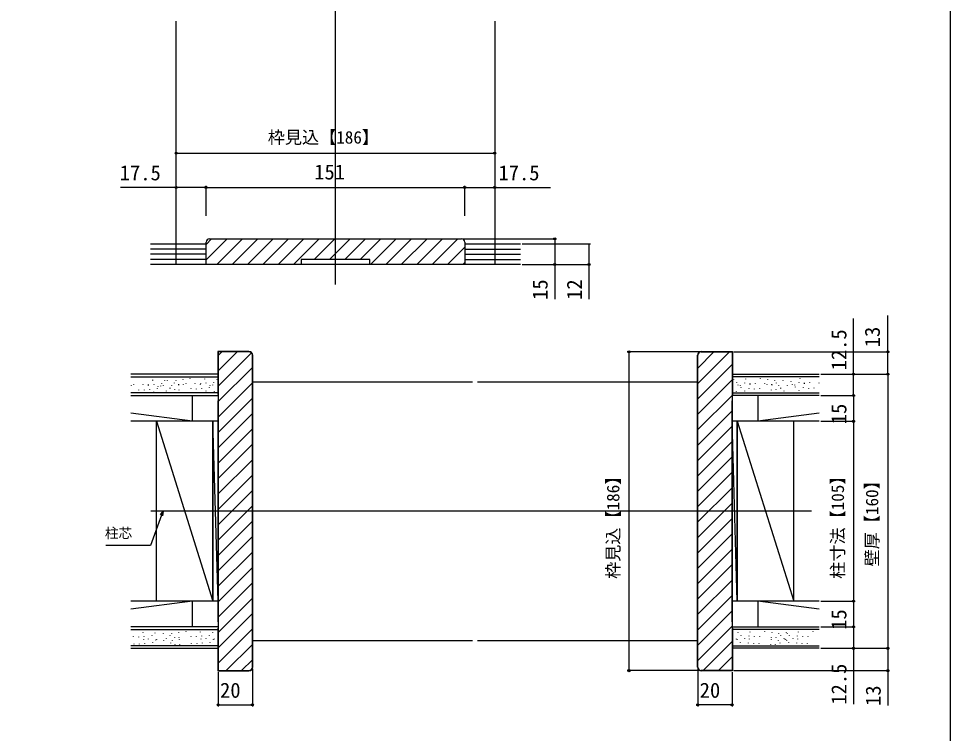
# Model space of a CAD drawing. Units: millimetres, scale not verified. Extents: x -525 to 525, y -784 to 780.
# Drawn here: x -19 to 525, y -52 to 365 of the extents above; entities that cross this region are included whole.
import ezdxf
from ezdxf.enums import TextEntityAlignment as Align

# ---------------------------------------------------------------- set-up
doc = ezdxf.new("R2010")
doc.units = ezdxf.units.MM
doc.header["$LTSCALE"] = 4
for name, color, linetype in [('0-3_YKK_12', 2, 'Continuous'), ('0-4_YKK_D', 6, 'Continuous'), ('0-5_YKK_ZWAK', 7, 'Continuous'), ('0-6_YSS_K', 3, 'Continuous'), ('0-7_YSS_KE', 3, 'Continuous')]:
    doc.layers.add(name, color=color, linetype=linetype)
doc.styles.add('ＭＳ ゴシック', font='')
doc.styles.get('ＭＳ ゴシック').set_extended_font_data('MS Gothic')

msp = doc.modelspace()

# ---------------------------------------------------------------- linework, layer by layer
at = {"layer": '0-3_YKK_12'}
for p, q in [((166.022, 209.616), (166.022, 555.33)), ((73.022, 233.33), (73.022, 363.33)), ((73.022, 221.33), (73.022, 233.33)), ((117.739, 152.879), (246.039, 152.879)), ((249.039, 152.879), (377.339, 152.879)), ((443.864, 77.379), (58.323, 77.379)), ((117.739, 1.879), (246.039, 1.879)), ((249.039, 1.879), (377.339, 1.879))]:
    msp.add_line(p, q, dxfattribs=at)
msp.add_lwpolyline([(259.022, 363.33), (259.022, 233.33), (259.022, 221.33)], dxfattribs=at)
at = {"layer": '0-4_YKK_D'}
for p, q in [((73.022, 286.33), (259.022, 286.33)), ((90.522, 249.697), (90.522, 267.33)), ((90.522, 249.697), (90.522, 267.33)), ((241.522, 249.697), (241.522, 267.33)), ((241.522, 249.697), (241.522, 267.33)), ((90.522, 266.33), (241.522, 266.33)), ((240.518, 236.33), (295.022, 236.33)), ((275.022, 233.33), (315.019, 233.33)), ((274.951, 221.33), (315.019, 221.33)), ((277.722, 221.33), (295.022, 221.33)), ((378.539, 170.379), (336.339, 170.379)), ((337.339, 170.379), (337.339, -15.621)), ((398.539, 170.379), (489.471, 170.379)), ((449.471, 157.379), (489.471, 157.379)), ((449.471, 157.378), (469.471, 157.378)), ((449.471, 157.378), (489.471, 157.378)), ((488.471, 157.378), (488.471, -2.621)), ((449.471, 144.879), (469.471, 144.879)), ((449.471, 144.879), (469.471, 144.879)), ((468.471, 144.879), (468.471, 129.879)), ((449.471, 129.879), (469.471, 129.879)), ((449.471, 129.879), (469.471, 129.879)), ((468.471, 129.879), (468.471, 24.879)), ((449.471, 24.879), (469.471, 24.879)), ((449.471, 24.879), (469.471, 24.879)), ((468.471, 24.879), (468.471, 9.879)), ((449.471, 9.879), (469.471, 9.879)), ((449.471, 9.879), (469.471, 9.879)), ((449.471, -2.621), (489.471, -2.621)), ((449.471, -2.621), (469.471, -2.621)), ((449.471, -2.621), (489.471, -2.621)), ((117.539, -14.621), (117.539, -36.621)), ((378.539, -15.621), (336.339, -15.621)), ((377.539, -14.621), (377.539, -36.621)), ((398.539, -15.621), (489.471, -15.621)), ((97.539, -16.621), (97.539, -36.621)), ((397.539, -16.621), (397.539, -36.621)), ((97.539, -35.621), (117.539, -35.621)), ((397.539, -35.621), (377.539, -35.621))]:
    msp.add_line(p, q, dxfattribs=at)
for points in [[(90.522, 266.33), (73.022, 266.33), (40.472, 266.33)], [(241.522, 266.33), (259.022, 266.33), (291.572, 266.33)], [(294.022, 236.33), (294.022, 221.33), (294.022, 201.053)], [(314.019, 233.33), (314.019, 221.33), (314.019, 201.053)], [(488.471, 157.379), (488.471, 170.379), (488.471, 191.656)], [(468.471, 144.879), (468.471, 157.378), (468.471, 189.928)], [(65.38, 77.379), (64.502, 74.985), (58.053, 57.379), (31.958, 57.379)], [(63.861, 75.22), (65.38, 77.379), (65.144, 74.75)], [(468.471, 9.879), (468.471, -2.621), (468.471, -35.171)], [(488.471, -2.621), (488.471, -15.621), (488.471, -35.898)]]:
    msp.add_lwpolyline(points, dxfattribs=at)
for centre in [(73.022, 286.33), (259.022, 286.33), (73.022, 266.33), (90.522, 266.33), (90.522, 266.33), (241.522, 266.33), (241.522, 266.33), (259.022, 266.33), (294.022, 236.33), (294.022, 221.33), (314.019, 221.33), (337.339, 170.379), (488.471, 170.379), (468.471, 157.378), (488.471, 157.379), (488.471, 157.378), (468.471, 144.879), (468.471, 144.879), (468.471, 129.879), (468.471, 129.879), (468.471, 24.879), (468.471, 24.879), (468.471, 9.879), (468.471, 9.879), (468.471, -2.621), (488.471, -2.621), (488.471, -2.621), (337.339, -15.621), (488.471, -15.621), (97.539, -35.621), (117.539, -35.621), (377.539, -35.621), (397.539, -35.621)]:
    msp.add_circle(centre, 0.637, dxfattribs=at)
at = {"layer": '0-5_YKK_ZWAK'}
msp.add_lwpolyline([(-525, -783.5), (525, -783.5), (525, 746.5)], dxfattribs=at)
at = {"layer": '0-6_YSS_K'}
for p, q in [((90.522, 233.094), (93.758, 236.33)), ((90.522, 224.114), (102.738, 236.33)), ((96.718, 221.33), (111.718, 236.33)), ((105.699, 221.33), (120.699, 236.33)), ((114.679, 221.33), (129.679, 236.33)), ((123.659, 221.33), (138.659, 236.33)), ((132.64, 221.33), (147.64, 236.33)), ((141.62, 221.33), (156.62, 236.33)), ((153.6, 224.33), (165.6, 236.33)), ((162.58, 224.33), (174.58, 236.33)), ((171.561, 224.33), (183.561, 236.33)), ((180.541, 224.33), (192.541, 236.33)), ((186.521, 221.33), (201.521, 236.33)), ((195.501, 221.33), (210.501, 236.33)), ((204.482, 221.33), (219.482, 236.33)), ((213.462, 221.33), (228.462, 236.33)), ((222.442, 221.33), (237.442, 236.33)), ((58.022, 233.33), (90.522, 233.33)), ((90.522, 230.33), (58.022, 230.33)), ((231.422, 221.33), (241.522, 231.429)), ((241.522, 233.33), (274.022, 233.33)), ((241.522, 230.33), (274.022, 230.33)), ((90.522, 227.33), (58.022, 227.33)), ((90.522, 224.33), (58.022, 224.33)), ((241.522, 227.33), (274.022, 227.33)), ((241.522, 224.33), (274.022, 224.33)), ((274.022, 221.33), (58.022, 221.33)), ((240.403, 221.33), (241.522, 222.449)), ((97.539, 168.269), (99.649, 170.379)), ((97.539, 159.289), (108.629, 170.379)), ((97.539, 150.308), (116.988, 169.757)), ((377.539, 160.901), (387.017, 170.379)), ((377.539, 151.92), (395.998, 170.379)), ((117.739, -13.621), (117.739, 168.379)), ((377.339, -13.621), (377.339, 168.379)), ((97.539, 141.328), (117.539, 161.328)), ((377.539, 142.94), (397.539, 162.94)), ((97.539, 157.379), (46.607, 157.379)), ((46.607, 155.879), (97.539, 155.879)), ((59.246, 153.96), (59.246, 153.76)), ((66.311, 153.623), (66.311, 153.423)), ((67.876, 153.835), (67.876, 153.635)), ((71.801, 152.377), (71.801, 152.177)), ((72.81, 153.835), (72.81, 153.635)), ((76.847, 154.284), (76.847, 154.084)), ((81.109, 155.069), (81.109, 154.869)), ((89.631, 154.62), (89.631, 154.42)), ((94.902, 152.714), (94.902, 152.514)), ((96.696, 154.284), (96.696, 154.084)), ((97.539, 157.379), (97.539, 144.879)), ((97.539, 132.348), (117.539, 152.348)), ((377.539, 133.96), (397.539, 153.96)), ((397.539, 157.379), (448.471, 157.379)), ((397.539, 157.379), (397.539, 144.879)), ((448.471, 155.879), (397.539, 155.879)), ((398.381, 154.284), (398.381, 154.084)), ((400.176, 152.714), (400.176, 152.514)), ((405.446, 154.62), (405.446, 154.42)), ((413.969, 155.069), (413.969, 154.869)), ((418.231, 154.284), (418.231, 154.084)), ((422.268, 153.835), (422.268, 153.635)), ((423.277, 152.377), (423.277, 152.177)), ((427.202, 153.835), (427.202, 153.635)), ((431.917, 153.087), (431.917, 152.887)), ((436.515, 152.639), (436.515, 152.439)), ((437.188, 154.994), (437.188, 154.794)), ((439.655, 152.302), (439.655, 152.102)), ((442.795, 152.414), (442.795, 152.214)), ((448.207, 152.351), (448.207, 152.151)), ((46.799, 150.707), (46.799, 150.507)), ((48.227, 151.317), (48.227, 151.117)), ((51.143, 148.29), (51.143, 148.09)), ((53.639, 151.38), (53.639, 151.18)), ((54.283, 148.177), (54.283, 147.977)), ((56.75, 150.869), (56.75, 150.669)), ((56.779, 151.268), (56.779, 151.068)), ((57.423, 148.514), (57.423, 148.314)), ((59.89, 147.056), (59.89, 146.856)), ((59.919, 151.605), (59.919, 151.405)), ((62.021, 148.962), (62.021, 148.762)), ((62.386, 150.147), (62.386, 149.947)), ((63.815, 150.532), (63.815, 150.332)), ((64.517, 152.053), (64.517, 151.853)), ((65.379, 150.744), (65.379, 150.544)), ((67.286, 147.604), (67.286, 147.404)), ((69.304, 149.287), (69.304, 149.087)), ((70.314, 150.744), (70.314, 150.544)), ((71.996, 148.389), (71.996, 148.189)), ((74.351, 151.193), (74.351, 150.993)), ((74.492, 151.48), (74.492, 151.28)), ((74.687, 148.277), (74.687, 148.077)), ((77.184, 151.368), (77.184, 151.168)), ((78.612, 151.978), (78.612, 151.778)), ((81.528, 148.95), (81.528, 148.75)), ((84.024, 152.041), (84.024, 151.841)), ((84.668, 148.838), (84.668, 148.638)), ((87.135, 151.529), (87.135, 151.329)), ((87.164, 151.929), (87.164, 151.729)), ((87.808, 149.174), (87.808, 148.974)), ((90.275, 147.717), (90.275, 147.517)), ((90.304, 152.265), (90.304, 152.065)), ((92.406, 149.623), (92.406, 149.423)), ((92.771, 150.807), (92.771, 150.607)), ((94.2, 151.193), (94.2, 150.993)), ((95.209, 147.38), (95.209, 147.18)), ((399.868, 147.38), (399.868, 147.18)), ((400.878, 151.193), (400.878, 150.993)), ((402.306, 150.807), (402.306, 150.607)), ((402.672, 149.623), (402.672, 149.423)), ((404.774, 152.265), (404.774, 152.065)), ((404.803, 147.717), (404.803, 147.517)), ((407.27, 149.174), (407.27, 148.974)), ((407.914, 151.929), (407.914, 151.729)), ((407.943, 151.529), (407.943, 151.329)), ((410.41, 148.838), (410.41, 148.638)), ((411.054, 152.041), (411.054, 151.841)), ((413.55, 148.95), (413.55, 148.75)), ((416.466, 151.978), (416.466, 151.778)), ((417.894, 151.368), (417.894, 151.168)), ((420.391, 148.277), (420.391, 148.077)), ((420.586, 151.48), (420.586, 151.28)), ((420.727, 151.193), (420.727, 150.993)), ((423.082, 148.389), (423.082, 148.189)), ((424.764, 150.744), (424.764, 150.544)), ((425.773, 149.287), (425.773, 149.087)), ((427.792, 147.604), (427.792, 147.404)), ((429.698, 150.744), (429.698, 150.544)), ((432.619, 151.566), (432.619, 151.366)), ((434.048, 151.181), (434.048, 150.981)), ((434.413, 149.996), (434.413, 149.796)), ((436.544, 148.09), (436.544, 147.89)), ((439.011, 149.548), (439.011, 149.348)), ((439.684, 151.903), (439.684, 151.703)), ((442.151, 149.211), (442.151, 149.011)), ((445.291, 149.324), (445.291, 149.124)), ((97.539, 146.379), (46.607, 146.379)), ((46.607, 144.879), (97.539, 144.879)), ((82.539, 129.879), (82.539, 144.879)), ((97.339, 145.579), (97.539, 145.579)), ((97.539, 123.368), (117.539, 143.368)), ((97.539, 12.879), (97.539, 141.879)), ((377.539, 124.98), (397.539, 144.98)), ((397.539, 146.379), (448.471, 146.379)), ((397.739, 145.579), (397.539, 145.579)), ((448.471, 144.879), (397.539, 144.879)), ((397.539, 12.879), (397.539, 141.879)), ((412.539, 144.879), (412.539, 129.879)), ((377.539, 115.999), (397.539, 135.999)), ((82.539, 129.879), (46.607, 134.604)), ((97.539, 114.387), (117.539, 134.387)), ((448.471, 134.604), (412.539, 129.879)), ((82.539, 129.879), (46.607, 129.879)), ((61.539, 129.879), (94.539, 24.879)), ((61.539, 24.879), (61.539, 129.879)), ((94.539, 129.879), (61.539, 129.879)), ((94.539, 24.879), (94.539, 129.879)), ((97.539, 129.879), (94.539, 129.879)), ((97.539, 129.879), (97.539, 24.879)), ((97.539, 105.407), (117.539, 125.407)), ((377.539, 107.019), (397.539, 127.019)), ((400.539, 129.879), (397.539, 129.879)), ((400.539, 129.879), (400.539, 24.879)), ((400.539, 129.879), (433.539, 24.879)), ((400.539, 24.879), (400.539, 129.879)), ((433.539, 129.879), (400.539, 129.879)), ((448.471, 129.879), (412.539, 129.879)), ((433.539, 24.879), (433.539, 129.879)), ((97.539, 96.427), (117.539, 116.427)), ((377.539, 98.039), (397.539, 118.039)), ((377.539, 89.059), (397.539, 109.059)), ((97.539, 87.447), (117.539, 107.447)), ((97.539, 78.466), (117.539, 98.466)), ((377.539, 80.078), (397.539, 100.078)), ((97.539, 69.486), (117.539, 89.486)), ((377.539, 71.098), (397.539, 91.098)), ((377.539, 62.118), (397.539, 82.118)), ((97.539, 60.506), (117.539, 80.506)), ((97.539, 51.526), (117.539, 71.526)), ((377.539, 53.138), (397.539, 73.138)), ((97.539, 42.545), (117.539, 62.545)), ((377.539, 44.157), (397.539, 64.157)), ((377.539, 35.177), (397.539, 55.177)), ((97.539, 33.565), (117.539, 53.565)), ((97.539, 24.585), (117.539, 44.585)), ((377.539, 26.197), (397.539, 46.197)), ((97.539, 15.605), (117.539, 35.605)), ((377.539, 17.217), (397.539, 37.217)), ((377.539, 8.236), (397.539, 28.236)), ((82.539, 24.879), (46.607, 20.154)), ((82.539, 24.879), (46.607, 24.879)), ((94.539, 24.879), (61.539, 24.879)), ((82.539, 9.879), (82.539, 24.879)), ((97.539, 24.879), (94.539, 24.879)), ((97.539, 6.624), (117.539, 26.624)), ((400.539, 24.879), (397.539, 24.879)), ((433.539, 24.879), (400.539, 24.879)), ((448.471, 20.154), (412.539, 24.879)), ((412.539, 24.879), (412.539, 9.879)), ((448.471, 24.879), (412.539, 24.879)), ((97.539, -2.356), (117.539, 17.644)), ((377.539, -0.744), (397.539, 19.256)), ((97.539, 9.879), (46.607, 9.879)), ((46.607, 8.379), (97.539, 8.379)), ((53.584, 6.795), (53.584, 6.595)), ((60.649, 6.459), (60.649, 6.259)), ((65.379, 6.244), (65.379, 6.044)), ((70.314, 6.244), (70.314, 6.044)), ((74.351, 6.693), (74.351, 6.493)), ((78.612, 7.478), (78.612, 7.278)), ((87.135, 7.029), (87.135, 6.829)), ((94.2, 6.693), (94.2, 6.493)), ((97.539, 9.179), (97.339, 9.179)), ((97.539, 9.879), (97.539, -2.621)), ((97.539, -11.336), (117.539, 8.664)), ((377.539, -9.724), (397.539, 10.276)), ((397.539, 9.879), (448.471, 9.879)), ((397.539, 9.879), (397.539, -2.621)), ((397.739, 9.179), (397.539, 9.179)), ((448.471, 8.379), (397.539, 8.379)), ((400.878, 6.693), (400.878, 6.493)), ((407.943, 7.029), (407.943, 6.829)), ((416.466, 7.478), (416.466, 7.278)), ((420.727, 6.693), (420.727, 6.493)), ((424.764, 6.244), (424.764, 6.044)), ((429.114, 6.693), (429.114, 6.493)), ((429.698, 6.244), (429.698, 6.044)), ((436.179, 7.029), (436.179, 6.829)), ((444.701, 7.478), (444.701, 7.278)), ((47.977, 4.216), (47.977, 4.016)), ((48.333, 0.055), (48.333, -0.145)), ((51.117, 4.104), (51.117, 3.904)), ((53.94, 2.635), (53.94, 2.435)), ((54.257, 4.44), (54.257, 4.24)), ((54.613, 0.28), (54.613, 0.08)), ((56.724, 2.982), (56.724, 2.782)), ((58.854, 4.889), (58.854, 4.689)), ((59.211, 0.728), (59.211, 0.528)), ((61.005, 2.298), (61.005, 2.098)), ((61.658, 2.646), (61.658, 2.446)), ((65.736, 2.084), (65.736, 1.884)), ((67.286, 3.104), (67.286, 2.904)), ((69.304, 4.787), (69.304, 4.587)), ((69.661, 0.626), (69.661, 0.426)), ((70.67, 2.084), (70.67, 1.884)), ((71.996, 3.889), (71.996, 3.689)), ((74.687, 3.777), (74.687, 3.577)), ((74.707, 2.533), (74.707, 2.333)), ((81.528, 4.45), (81.528, 4.25)), ((81.885, 0.29), (81.885, 0.09)), ((84.668, 4.338), (84.668, 4.138)), ((85.025, 0.178), (85.025, -0.022)), ((87.492, 2.869), (87.492, 2.669)), ((87.808, 4.674), (87.808, 4.474)), ((88.165, 0.514), (88.165, 0.314)), ((90.275, 3.217), (90.275, 3.017)), ((92.406, 5.123), (92.406, 4.923)), ((92.762, 0.963), (92.762, 0.763)), ((94.557, 2.533), (94.557, 2.333)), ((95.209, 2.88), (95.209, 2.68)), ((380.622, -15.621), (397.539, 1.296)), ((399.868, 2.88), (399.868, 2.68)), ((400.521, 2.533), (400.521, 2.333)), ((402.315, 0.963), (402.315, 0.763)), ((402.672, 5.123), (402.672, 4.923)), ((404.803, 3.217), (404.803, 3.017)), ((406.913, 0.514), (406.913, 0.314)), ((407.27, 4.674), (407.27, 4.474)), ((407.586, 2.869), (407.586, 2.669)), ((410.053, 0.178), (410.053, -0.022)), ((410.41, 4.338), (410.41, 4.138)), ((413.193, 0.29), (413.193, 0.09)), ((413.55, 4.45), (413.55, 4.25)), ((420.37, 2.533), (420.37, 2.333)), ((420.391, 3.777), (420.391, 3.577)), ((423.082, 3.889), (423.082, 3.689)), ((424.408, 2.084), (424.408, 1.884)), ((425.417, 0.626), (425.417, 0.426)), ((425.773, 4.787), (425.773, 4.587)), ((427.792, 3.104), (427.792, 2.904)), ((428.104, 2.88), (428.104, 2.68)), ((428.757, 2.533), (428.757, 2.333)), ((429.342, 2.084), (429.342, 1.884)), ((430.551, 0.963), (430.551, 0.763)), ((430.908, 5.123), (430.908, 4.923)), ((433.039, 3.217), (433.039, 3.017)), ((435.149, 0.514), (435.149, 0.314)), ((435.506, 4.674), (435.506, 4.474)), ((435.822, 2.869), (435.822, 2.669)), ((438.289, 0.178), (438.289, -0.022)), ((438.646, 4.338), (438.646, 4.138)), ((441.429, 0.29), (441.429, 0.09)), ((441.786, 4.45), (441.786, 4.25)), ((97.539, -1.121), (46.607, -1.121)), ((46.607, -2.621), (97.539, -2.621)), ((51.473, -0.057), (51.473, -0.257)), ((67.642, -1.056), (67.642, -1.256)), ((72.352, -0.271), (72.352, -0.471)), ((75.044, -0.383), (75.044, -0.583)), ((90.632, -0.944), (90.632, -1.144)), ((102.234, -15.621), (117.539, -0.316)), ((397.539, -1.121), (448.471, -1.121)), ((448.471, -2.621), (397.539, -2.621)), ((404.446, -0.944), (404.446, -1.144)), ((420.034, -0.383), (420.034, -0.583)), ((422.725, -0.271), (422.725, -0.471)), ((427.435, -1.056), (427.435, -1.256)), ((111.215, -15.621), (117.539, -9.297)), ((389.603, -15.621), (397.539, -7.685))]:
    msp.add_line(p, q, dxfattribs=at)
for points in [[(115.539, 170.579), (97.339, 170.579), (97.339, 145.579)], [(379.539, 170.579), (397.739, 170.579), (397.739, 145.579)], [(97.539, 24.879), (94.539, 129.879), (94.539, 24.879)], [(400.539, 24.879), (397.539, 129.879), (397.539, 24.879)], [(97.339, 9.179), (97.339, -15.821), (115.539, -15.821)], [(397.739, 9.179), (397.739, -15.821), (379.539, -15.821)]]:
    msp.add_lwpolyline(points, dxfattribs=at)
for centre, start, end in [((115.539, 168.379), 0, 90), ((379.539, 168.379), 90, 180), ((115.539, -13.621), 270, 360), ((379.539, -13.621), 180, 270)]:
    msp.add_arc(centre, 2.2, start, end, dxfattribs=at)
at = {"layer": '0-7_YSS_KE'}
for p, q in [((92.522, 236.33), (239.522, 236.33)), ((117.539, -13.621), (117.539, 168.379)), ((377.539, -13.621), (377.539, 168.379))]:
    msp.add_line(p, q, dxfattribs=at)
for points in [[(241.522, 234.33), (241.522, 221.33), (221.522, 221.33), (186.022, 221.33), (186.022, 224.33), (146.022, 224.33), (146.022, 221.33), (110.522, 221.33), (90.522, 221.33), (90.522, 234.33)], [(115.539, 170.379), (97.539, 170.379), (97.539, -15.621), (115.539, -15.621)], [(379.539, 170.379), (397.539, 170.379), (397.539, -15.621), (379.539, -15.621)]]:
    msp.add_lwpolyline(points, dxfattribs=at)
for centre, start, end in [((92.522, 234.33), 90.00001, 179.99999), ((239.522, 234.33), 0.00001, 89.99999), ((115.539, 168.379), 0, 90), ((379.539, 168.379), 90, 180), ((115.539, -13.621), 270, 0), ((379.539, -13.621), 180, 270)]:
    msp.add_arc(centre, 2, start, end, dxfattribs=at)

# ---------------------------------------------------------------- texts
at = {"layer": '0-4_YKK_D', "style": 'ＭＳ ゴシック'}
for s, height, p in [('枠見込【186】', 7.331, (126.505, 289.694)), ('17.5', 8.798, (40.131, 267.83)), ('151', 8.798, (153.647, 268.33)), ('17.5', 8.798, (261.231, 267.83)), ('柱芯', 5.865, (31.412, 59.925)), ('20', 8.798, (98.675, -34.121)), ('20', 8.798, (378.675, -34.121))]:
    msp.add_text(s, height=height, dxfattribs=at).set_placement(p, align=Align.BOTTOM_LEFT)
for s, height, p in [('15', 8.798, (292.522, 200.712)), ('12', 8.798, (312.519, 200.712)), ('12.5', 8.798, (466.971, 159.588)), ('13', 8.798, (486.471, 173.088)), ('15', 8.798, (466.971, 128.175)), ('枠見込【186】', 7.331, (333.975, 37.862)), ('柱寸法【105】', 7.331, (465.107, 37.919)), ('壁厚【160】', 7.331, (485.107, 45.163)), ('15', 8.798, (466.971, 8.174)), ('12.5', 8.798, (466.971, -35.512)), ('13', 8.798, (486.971, -36.239))]:
    msp.add_text(s, height=height, rotation=90, dxfattribs=at).set_placement(p, align=Align.BOTTOM_LEFT)

doc.saveas('drawing.dxf')
